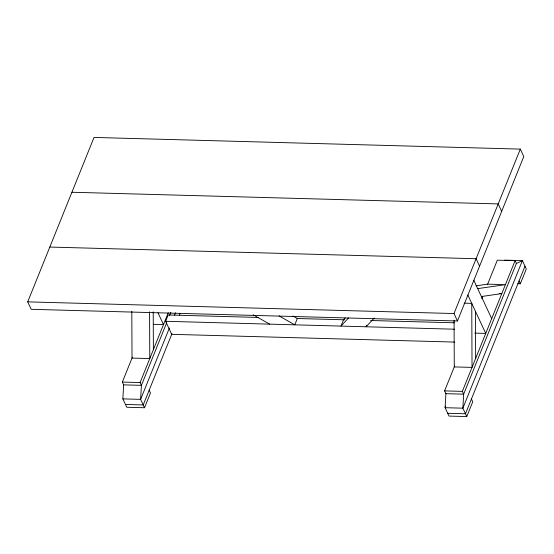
<?xml version="1.0" encoding="UTF-8"?>
<svg xmlns="http://www.w3.org/2000/svg" width="554" height="554" viewBox="0 0 554 554"><rect width="100%" height="100%" fill="white"/><g stroke="black" fill="none" stroke-linecap="round" stroke-linejoin="round"><path stroke-width="0.83" d="M149.171 390.189L150.473 392.987L144.525 407.744L126.762 407.252L122.856 398.88L123.653 384.857L122.351 382.066L132.378 357.205M454.626 366.035L444.599 390.889L445.901 393.686L445.104 407.702L449.01 416.082L466.773 416.566L472.728 401.809L471.426 399.019M27.7 301.868L94.028 137.434L520.317 149.109L523.786 156.553L457.459 320.988L31.169 309.312L27.7 301.868L453.989 313.543L457.459 320.988M144.525 407.744L140.619 399.365L141.415 385.349L140.114 382.551L168.25 312.788M454.571 342.074L171.705 334.325L165.632 321.292L168.181 314.97L258.143 317.435M166.643 322.802L141.415 385.349L123.653 384.857M169.552 315.586L170.847 312.373M169.406 327.982L140.619 399.365L122.856 398.88M174.586 315.15L175.556 312.747M172.01 333.57L143.223 404.946L125.46 404.462M179.454 315.122L180.098 313.522M366.727 325.205L366.09 326.784L374.275 317.989M453.989 313.543L520.317 149.109M481.8 298.675L482.769 296.272M487.617 284.244L497.326 260.186L515.088 260.671L516.39 263.469L463.663 394.171L462.867 408.187L466.773 416.566M445.755 406.096L445.104 407.702L462.867 408.187L522.394 260.622L504.632 260.131M445.901 393.686L463.663 394.171L462.361 391.38L515.088 260.671M524.998 266.204L465.471 413.776L447.708 413.284M517.81 283.683L520.345 283.752L526.3 268.995L522.394 260.622L516.39 263.469M345.274 317.885L343.522 319.769L340.966 326.098L348.57 317.934M475.893 285.85L487.652 284.167L505.414 284.652L477.7 288.627M481.384 296.529L501.806 293.599L499.265 293.53M71.916 192.245L498.205 203.92L501.675 211.365M49.812 247.056L476.094 258.732L479.57 266.176M464.134 303.17L471.752 303.377L472.036 367.399L454.273 366.914L454.065 320.198M297.069 318.502L344.65 319.803M370.598 320.51L454.509 322.809M165.632 321.292L454.55 329.208M153.347 324.298L163.499 324.582L158.015 312.823M474.75 333.106L485.747 333.404L467.839 294.991M122.351 382.066L140.114 382.551M444.599 390.889L462.361 391.38M292.831 315.953L297.332 318.508L294.783 324.831L279.022 315.891M253.15 314.776L269.666 324.145M519.043 280.961L520.345 283.752M473.788 280.234L491.703 318.647M475.429 311.286L475.644 358.452M153.223 311.888L153.389 349.629M149.573 311.854L149.781 358.57L132.025 358.085L131.81 311.369"/></g></svg>
